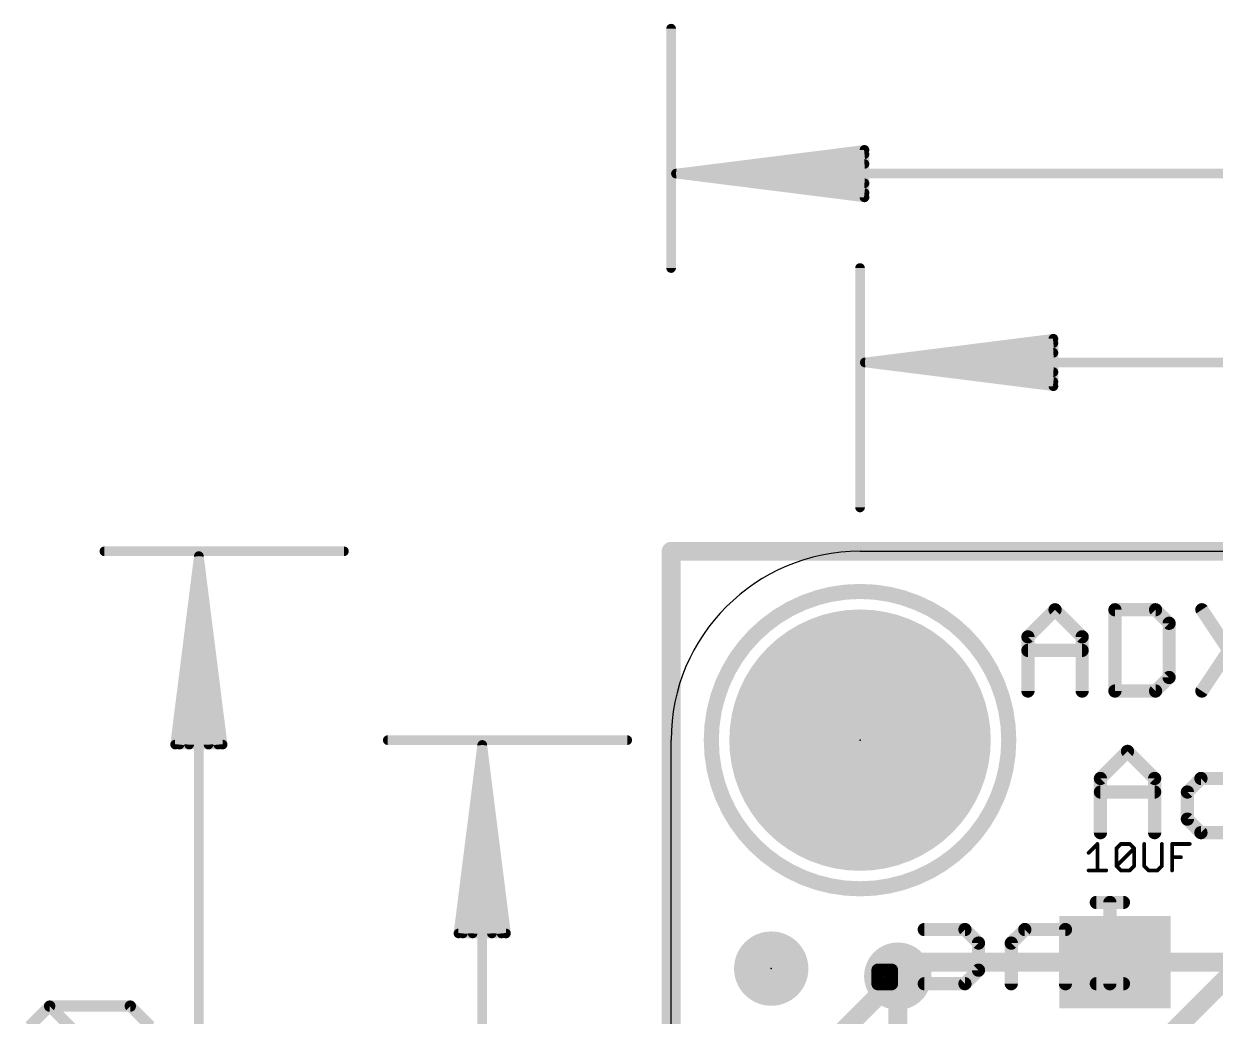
# Model space of a CAD drawing. Extents: x -8.7 to 32.1, y -4.6 to 25.2.
# Drawn here: x -8.7 to 7.32, y 11.53 to 24.88 of the extents above; entities that cross this region are included whole.
import ezdxf

# ---------------------------------------------------------------- set-up
doc = ezdxf.new("R2010")
doc.units = 0
for name, color, linetype in [('1', 12, 'CONTINUOUS'), ('16', 5, 'CONTINUOUS'), ('17', 110, 'CONTINUOUS'), ('18', 110, 'CONTINUOUS'), ('20', 53, 'CONTINUOUS'), ('21', 40, 'CONTINUOUS'), ('22', 6, 'CONTINUOUS'), ('23', 53, 'CONTINUOUS'), ('27', 4, 'CONTINUOUS'), ('47', 253, 'CONTINUOUS')]:
    doc.layers.add(name, color=color, linetype=linetype)

# ---------------------------------------------------------------- blocks, each defined once
blk = doc.blocks.new('RECT')
blk.add_solid([(-0.5, -0.5), (0.5, -0.5), (-0.5, 0.5), (0.5, 0.5)])
blk = doc.blocks.new('PIE')
at = {"const_width": 0.5}
blk.add_lwpolyline([(0, -0.25, 1), (0, 0.25, 1), (0, -0.25)], format="xyb", dxfattribs=at)
blk = doc.blocks.new('ROUNDP')
at = {"const_width": 0.5}
blk.add_lwpolyline([(0, -0.25, 1), (0, 0.25, 1), (0, -0.25)], format="xyb", dxfattribs=at)
blk = doc.blocks.new('ROUNDV')
at = {"const_width": 0.5}
blk.add_lwpolyline([(0, -0.25, 1), (0, 0.25, 1), (0, -0.25)], format="xyb", dxfattribs=at)

msp = doc.modelspace()

# ---------------------------------------------------------------- linework, layer by layer
at = {"layer": '1', "const_width": 0.254}
for points in [[(0, 17.78), (25.4, 17.78)], [(0, 0), (0, 17.78)], [(3.109, 12.253), (3.048, 12.192)], [(5.969, 12.253), (3.109, 12.253)], [(5.969, 12.253), (8.101, 12.253)], [(3.048, 12.065), (2.225, 11.242)], [(3.048, 12.192), (3.048, 12.065)]]:
    msp.add_lwpolyline(points, dxfattribs=at)
at = {"layer": '1', "const_width": 0.127}
for points in [[(0, 17.8435, 1), (0, 17.7165)], [(0.0635, 17.78, 1), (-0.0635, 17.78)], [(3.109, 12.3165, 1), (3.109, 12.1895)], [(3.1539, 12.2081, 1), (3.0641, 12.2979)], [(5.969, 12.3165, 1), (5.969, 12.1895)], [(5.969, 12.1895, 1), (5.969, 12.3165)], [(3.1115, 12.192, 1), (2.9845, 12.192)], [(3.0031, 12.2369, 1), (3.0929, 12.1471)], [(3.0929, 12.0201, 1), (3.0031, 12.1099)], [(2.9845, 12.065, 1), (3.1115, 12.065)]]:
    msp.add_lwpolyline(points, format="xyb", dxfattribs=at)
at = {"layer": '16', "const_width": 0.254}
for points in [[(0, 17.78), (25.4, 17.78)], [(0, 0), (0, 17.78)], [(6.096, 10.668), (9.652, 14.224)], [(3.048, 12.065), (3.048, 10.795)]]:
    msp.add_lwpolyline(points, dxfattribs=at)
at = {"layer": '16', "const_width": 0.127}
for points in [[(0, 17.8435, 1), (0, 17.7165)], [(0.0635, 17.78, 1), (-0.0635, 17.78)], [(3.1115, 12.065, 1), (2.9845, 12.065)]]:
    msp.add_lwpolyline(points, format="xyb", dxfattribs=at)
at = {"layer": '20'}
for p, q in [((2.54, 17.78), (22.86, 17.78)), ((0, 2.54), (0, 15.24))]:
    msp.add_line(p, q, dxfattribs=at)
msp.add_arc((2.54, 15.24), 2.54, 90, 180, dxfattribs=at)
at = {"layer": '21'}
for points, const_width in [([(2.54, 13.24, 1), (2.54, 17.24, 1), (2.54, 13.24)], 0.2032), ([(5.1938, 17.025, 1), (5.131, 16.9621)], 0.0889), ([(5.1938, 16.9621, 1), (5.131, 17.025)], 0.0889), ([(6.0119, 16.9935, 1), (5.923, 16.9935)], 0.0889), ([(5.9674, 17.038, 1), (5.9674, 16.9491)], 0.0889), ([(6.5454, 17.025, 1), (6.4825, 16.9621)], 0.0889), ([(6.514, 16.9491, 1), (6.514, 17.038)], 0.0889), ([(7.1738, 17.0182, 1), (7.0998, 16.9689)], 0.0889), ([(6.7406, 16.8113, 1), (6.6517, 16.8113)], 0.0889), ([(6.6647, 16.7799, 1), (6.7276, 16.8428)], 0.0889), ([(4.8425, 16.6292, 1), (4.7536, 16.6292)], 0.0889), ([(4.7666, 16.6606, 1), (4.8294, 16.5977)], 0.0889), ([(5.5712, 16.6292, 1), (5.4823, 16.6292)], 0.0889), ([(5.4953, 16.5977, 1), (5.5582, 16.6606)], 0.0889), ([(4.798, 16.4914, 1), (4.798, 16.4025)], 0.0889), ([(5.5268, 16.4025, 1), (5.5268, 16.4914)], 0.0889), ([(6.6517, 16.0826, 1), (6.7406, 16.0826)], 0.0889), ([(6.7276, 16.0512, 1), (6.6647, 16.114)], 0.0889), ([(4.7536, 15.9004, 1), (4.8425, 15.9004)], 0.0889), ([(5.4823, 15.9004, 1), (5.5712, 15.9004)], 0.0889), ([(5.9674, 15.9449, 1), (5.9674, 15.856)], 0.0889), ([(5.923, 15.9004, 1), (6.0119, 15.9004)], 0.0889), ([(6.4825, 15.9318, 1), (6.5454, 15.869)], 0.0889), ([(6.514, 15.856, 1), (6.514, 15.9449)], 0.0889), ([(7.0998, 15.9251, 1), (7.1738, 15.8757)], 0.0889), ([(6.1683, 15.12, 1), (6.1054, 15.0571)], 0.0889), ([(6.1683, 15.0571, 1), (6.1054, 15.12)], 0.0889), ([(5.7411, 14.7556, 1), (5.8039, 14.6927)], 0.0889), ([(5.817, 14.7242, 1), (5.7281, 14.7242)], 0.0889), ([(6.5457, 14.7242, 1), (6.4568, 14.7242)], 0.0889), ([(6.4698, 14.6927, 1), (6.5327, 14.7556)], 0.0889), ([(7.1241, 14.7686, 1), (7.1241, 14.6797)], 0.0889), ([(7.1555, 14.6927, 1), (7.0927, 14.7556)], 0.0889), ([(5.7725, 14.5864, 1), (5.7725, 14.4975)], 0.0889), ([(6.5013, 14.4975, 1), (6.5013, 14.5864)], 0.0889), ([(6.9105, 14.5734, 1), (6.9733, 14.5105)], 0.0889), ([(6.9864, 14.542, 1), (6.8975, 14.542)], 0.0889), ([(6.9733, 14.209, 1), (6.9105, 14.1462)], 0.0889), ([(6.8975, 14.1776, 1), (6.9864, 14.1776)], 0.0889), ([(5.7281, 13.9954, 1), (5.817, 13.9954)], 0.0889), ([(6.4568, 13.9954, 1), (6.5457, 13.9954)], 0.0889), ([(7.1241, 14.0398, 1), (7.1241, 13.951)], 0.0889), ([(7.0927, 13.964, 1), (7.1555, 14.0268)], 0.0889)]:
    msp.add_lwpolyline(points, format="xyb", dxfattribs=dict(at, const_width=const_width))
at = {"layer": '21', "const_width": 0.1778}
for points in [[(4.798, 16.6292), (5.1624, 16.9935)], [(5.1624, 16.9935), (5.5268, 16.6292)], [(5.9674, 16.9935), (5.9674, 15.9004)], [(6.514, 16.9935), (5.9674, 16.9935)], [(6.6962, 16.8113), (6.514, 16.9935)], [(7.1368, 16.9935), (7.8656, 15.9004)], [(7.8656, 16.9935), (7.1368, 15.9004)], [(6.6962, 16.0826), (6.6962, 16.8113)], [(4.798, 15.9004), (4.798, 16.6292)], [(5.5268, 16.6292), (5.5268, 15.9004)], [(4.798, 16.447), (5.5268, 16.447)], [(6.514, 15.9004), (6.6962, 16.0826)], [(5.9674, 15.9004), (6.514, 15.9004)], [(5.7725, 14.7242), (6.1369, 15.0885)], [(6.1369, 15.0885), (6.5013, 14.7242)], [(5.7725, 13.9954), (5.7725, 14.7242)], [(6.5013, 14.7242), (6.5013, 13.9954)], [(7.1241, 14.7242), (6.9419, 14.542)], [(7.6707, 14.7242), (7.1241, 14.7242)], [(5.7725, 14.542), (6.5013, 14.542)], [(6.9419, 14.542), (6.9419, 14.1776)], [(6.9419, 14.1776), (7.1241, 13.9954)], [(7.1241, 13.9954), (7.6707, 13.9954)]]:
    msp.add_lwpolyline(points, dxfattribs=at)
at = {"layer": '22', "const_width": 0.0889}
for points in [[(5.7176, 13.101, 1), (5.7176, 13.0121)], [(5.9443, 13.0565, 1), (5.8554, 13.0565)], [(6.082, 13.0121, 1), (6.082, 13.101)], [(3.4042, 12.7366, 1), (3.4042, 12.6477)], [(3.9822, 12.7236, 1), (3.9194, 12.6607)], [(3.9508, 12.6477, 1), (3.9508, 12.7366)], [(4.7558, 12.7366, 1), (4.7558, 12.6477)], [(4.7873, 12.6607, 1), (4.7244, 12.7236)], [(5.3468, 12.6922, 1), (5.2579, 12.6922)], [(5.3024, 12.6477, 1), (5.3024, 12.7366)], [(4.1775, 12.51, 1), (4.0885, 12.51)], [(4.1016, 12.4785, 1), (4.1644, 12.5414)], [(4.5422, 12.5414, 1), (4.6051, 12.4785)], [(4.6181, 12.51, 1), (4.5292, 12.51)], [(2.7814, 12.19, 1), (2.7814, 12.1011)], [(2.8259, 12.1456, 1), (2.737, 12.1456)], [(3.0081, 12.1456, 1), (2.9192, 12.1456)], [(2.9636, 12.1011, 1), (2.9636, 12.19)], [(4.0885, 12.1456, 1), (4.1775, 12.1456)], [(4.1644, 12.1142, 1), (4.1016, 12.177)], [(2.7814, 12.0078, 1), (2.7814, 11.919)], [(2.9636, 11.919, 1), (2.9636, 12.0078)], [(3.4042, 12.0078, 1), (3.4042, 11.919)], [(3.9194, 11.9948, 1), (3.9822, 11.932)], [(3.9508, 11.919, 1), (3.9508, 12.0078)], [(5.7176, 12.0078, 1), (5.7176, 11.919)], [(6.082, 11.919, 1), (6.082, 12.0078)], [(2.737, 11.9634, 1), (2.8259, 11.9634)], [(2.9192, 11.9634, 1), (3.0081, 11.9634)], [(4.5292, 11.9634, 1), (4.6181, 11.9634)], [(5.2579, 11.9634, 1), (5.3468, 11.9634)], [(5.8554, 11.9634, 1), (5.9443, 11.9634)]]:
    msp.add_lwpolyline(points, format="xyb", dxfattribs=at)
at = {"layer": '22', "const_width": 0.1778}
for points in [[(6.082, 13.0565), (5.7176, 13.0565)], [(5.8998, 11.9634), (5.8998, 13.0565)], [(3.4042, 12.6922), (3.9508, 12.6922)], [(3.9508, 12.6922), (4.133, 12.51)], [(4.7558, 12.6922), (4.5736, 12.51)], [(5.3024, 12.6922), (4.7558, 12.6922)], [(5.3024, 11.9634), (5.3024, 12.6922)], [(4.133, 12.51), (4.133, 12.1456)], [(4.5736, 12.51), (4.5736, 11.9634)], [(2.9636, 12.1456), (2.7814, 12.1456)], [(2.7814, 12.1456), (2.7814, 11.9634)], [(2.9636, 11.9634), (2.9636, 12.1456)], [(4.133, 12.1456), (3.9508, 11.9634)], [(2.7814, 11.9634), (2.9636, 11.9634)], [(3.9508, 11.9634), (3.4042, 11.9634)], [(6.082, 11.9634), (5.7176, 11.9634)]]:
    msp.add_lwpolyline(points, dxfattribs=at)
at = {"layer": '23'}
for p in [(2.54, 15.24), (1.3462, 12.1666)]:
    msp.add_point(p, dxfattribs=at)
at = {"layer": '27', "const_width": 0.0508}
for points in [[(5.6134, 13.7247), (5.732, 13.8433)], [(5.732, 13.8433), (5.732, 13.4874)], [(5.9876, 13.784), (6.0469, 13.8433)], [(5.9876, 13.5467), (5.9876, 13.784)], [(5.9876, 13.5467), (6.2249, 13.784)], [(6.0469, 13.8433), (6.1656, 13.8433)], [(6.1656, 13.8433), (6.2249, 13.784)], [(6.2249, 13.784), (6.2249, 13.5467)], [(6.3618, 13.8433), (6.3618, 13.5467)], [(6.5991, 13.5467), (6.5991, 13.8433)], [(6.736, 13.4874), (6.736, 13.8433)], [(6.736, 13.8433), (6.9733, 13.8433)], [(6.736, 13.6654), (6.8547, 13.6654)], [(5.6134, 13.4874), (5.8507, 13.4874)], [(6.0469, 13.4874), (5.9876, 13.5467)], [(6.1656, 13.4874), (6.0469, 13.4874)], [(6.2249, 13.5467), (6.1656, 13.4874)], [(6.3618, 13.5467), (6.4211, 13.4874)], [(6.4211, 13.4874), (6.5398, 13.4874)], [(6.5398, 13.4874), (6.5991, 13.5467)]]:
    msp.add_lwpolyline(points, dxfattribs=at)
at = {"layer": '27', "const_width": 0.0254}
for points in [[(5.7447, 13.8433, 1), (5.7193, 13.8433)], [(5.741, 13.8343, 1), (5.7231, 13.8523)], [(6.0003, 13.784, 1), (5.9749, 13.784)], [(5.9786, 13.793, 1), (5.9966, 13.775)], [(6.0469, 13.856, 1), (6.0469, 13.8306)], [(6.0559, 13.8343, 1), (6.0379, 13.8523)], [(6.1745, 13.8523, 1), (6.1566, 13.8343)], [(6.1656, 13.8306, 1), (6.1656, 13.856)], [(6.2376, 13.784, 1), (6.2122, 13.784)], [(6.2339, 13.775, 1), (6.2159, 13.793)], [(6.2159, 13.775, 1), (6.2339, 13.793)], [(6.3745, 13.8433, 1), (6.3491, 13.8433)], [(6.6118, 13.8433, 1), (6.5864, 13.8433)], [(6.7487, 13.8433, 1), (6.7233, 13.8433)], [(6.736, 13.856, 1), (6.736, 13.8306)], [(6.9733, 13.8306, 1), (6.9733, 13.856)], [(5.6044, 13.7336, 1), (5.6224, 13.7157)], [(6.736, 13.6781, 1), (6.736, 13.6526)], [(6.8547, 13.6526, 1), (6.8547, 13.6781)], [(5.6134, 13.5001, 1), (5.6134, 13.4747)], [(5.7193, 13.4874, 1), (5.7447, 13.4874)], [(5.8507, 13.4747, 1), (5.8507, 13.5001)], [(5.9966, 13.5557, 1), (5.9786, 13.5377)], [(5.9786, 13.5557, 1), (5.9966, 13.5377)], [(5.9749, 13.5467, 1), (6.0003, 13.5467)], [(6.0469, 13.5001, 1), (6.0469, 13.4747)], [(6.0379, 13.4784, 1), (6.0559, 13.4964)], [(6.1566, 13.4964, 1), (6.1745, 13.4784)], [(6.1656, 13.4747, 1), (6.1656, 13.5001)], [(6.2122, 13.5467, 1), (6.2376, 13.5467)], [(6.2339, 13.5377, 1), (6.2159, 13.5557)], [(6.3708, 13.5557, 1), (6.3528, 13.5377)], [(6.3491, 13.5467, 1), (6.3745, 13.5467)], [(6.4211, 13.5001, 1), (6.4211, 13.4747)], [(6.4121, 13.4784, 1), (6.4301, 13.4964)], [(6.5308, 13.4964, 1), (6.5487, 13.4784)], [(6.5398, 13.4747, 1), (6.5398, 13.5001)], [(6.5864, 13.5467, 1), (6.6118, 13.5467)], [(6.6081, 13.5377, 1), (6.5901, 13.5557)], [(6.7233, 13.4874, 1), (6.7487, 13.4874)]]:
    msp.add_lwpolyline(points, format="xyb", dxfattribs=at)
at = {"layer": '47'}
for points, const_width in [([(0, 21.59), (0, 24.81)], 0.13), ([(0.065, 22.86), (2.6, 23.1792)], 0.13), ([(2.6, 23.1792), (2.6, 22.5408)], 0.13), ([(0.065, 22.86), (2.6, 23.12)], 0.13), ([(0.065, 22.86), (2.6, 22.99)], 0.13), ([(0.065, 22.86), (25.335, 22.86)], 0.13), ([(2.6, 22.5408), (0.065, 22.86)], 0.13), ([(2.6, 22.73), (0.065, 22.86)], 0.13), ([(2.6, 22.6), (0.065, 22.86)], 0.13), ([(2.54, 21.59), (2.54, 18.37)], 0.13), ([(2.605, 20.32), (5.14, 20.6392)], 0.13), ([(5.14, 20.6392), (5.14, 20.0008)], 0.13), ([(2.605, 20.32), (5.14, 20.58)], 0.13), ([(2.605, 20.32), (5.14, 20.45)], 0.13), ([(2.605, 20.32), (22.795, 20.32)], 0.13), ([(5.14, 20.0008), (2.605, 20.32)], 0.13), ([(5.14, 20.19), (2.605, 20.32)], 0.13), ([(5.14, 20.06), (2.605, 20.32)], 0.13), ([(-7.62, 17.78), (-4.4, 17.78)], 0.13), ([(-6.35, 17.715), (-6.6692, 15.18)], 0.13), ([(-6.35, 17.715), (-6.61, 15.18)], 0.13), ([(-6.35, 17.715), (-6.48, 15.18)], 0.13), ([(-6.35, 17.715), (-6.35, 0.065)], 0.13), ([(-6.0308, 15.18), (-6.35, 17.715)], 0.13), ([(-6.22, 15.18), (-6.35, 17.715)], 0.13), ([(-6.09, 15.18), (-6.35, 17.715)], 0.13), ([(-6.6692, 15.18), (-6.0308, 15.18)], 0.13), ([(-3.81, 15.24), (-0.59, 15.24)], 0.13), ([(-2.54, 15.175), (-2.8592, 12.64)], 0.13), ([(-2.54, 15.175), (-2.8, 12.64)], 0.13), ([(-2.54, 15.175), (-2.67, 12.64)], 0.13), ([(-2.54, 0.065), (-2.54, 15.175)], 0.13), ([(-2.2208, 12.64), (-2.54, 15.175)], 0.13), ([(-2.41, 12.64), (-2.54, 15.175)], 0.13), ([(-2.28, 12.64), (-2.54, 15.175)], 0.13), ([(-2.8592, 12.64), (-2.2208, 12.64)], 0.13), ([(-8.6277, 11.3912), (-8.3565, 11.6624)], 0.1524), ([(-8.3565, 11.6624), (-7.2719, 11.6624)], 0.1524), ([(-7.2719, 10.5777), (-8.3565, 11.6624)], 0.1524), ([(-7.2719, 11.6624), (-7.0007, 11.3912)], 0.1524)]:
    msp.add_lwpolyline(points, dxfattribs=dict(at, const_width=const_width))
for points, const_width in [([(0.0325, 24.81, 1), (-0.0325, 24.81)], 0.065), ([(2.6325, 23.1792, 1), (2.5675, 23.1792)], 0.065), ([(2.6041, 23.147, 1), (2.5959, 23.2115)], 0.065), ([(2.6033, 23.0877, 1), (2.5967, 23.1523)], 0.065), ([(0.065, 22.8925, 1), (0.065, 22.8275)], 0.065), ([(0.0691, 22.8922, 1), (0.0609, 22.8278)], 0.065), ([(0.0633, 22.8925, 1), (0.0667, 22.8275)], 0.065), ([(0.0667, 22.8925, 1), (0.0633, 22.8275)], 0.065), ([(0.0683, 22.8923, 1), (0.0617, 22.8277)], 0.065), ([(0.0617, 22.8923, 1), (0.0683, 22.8277)], 0.065), ([(0.0609, 22.8922, 1), (0.0691, 22.8278)], 0.065), ([(2.6017, 22.9575, 1), (2.5983, 23.0225)], 0.065), ([(2.5983, 22.6975, 1), (2.6017, 22.7625)], 0.065), ([(2.5959, 22.5085, 1), (2.6041, 22.573)], 0.065), ([(2.5967, 22.5677, 1), (2.6033, 22.6323)], 0.065), ([(2.5675, 22.5408, 1), (2.6325, 22.5408)], 0.065), ([(2.5725, 21.59, 1), (2.5075, 21.59)], 0.065), ([(-0.0325, 21.59, 1), (0.0325, 21.59)], 0.065), ([(5.1725, 20.6392, 1), (5.1075, 20.6392)], 0.065), ([(5.1441, 20.607, 1), (5.1359, 20.6715)], 0.065), ([(5.1433, 20.5477, 1), (5.1367, 20.6123)], 0.065), ([(5.1417, 20.4175, 1), (5.1383, 20.4825)], 0.065), ([(2.605, 20.3525, 1), (2.605, 20.2875)], 0.065), ([(2.6091, 20.3522, 1), (2.6009, 20.2878)], 0.065), ([(2.6033, 20.3525, 1), (2.6067, 20.2875)], 0.065), ([(2.6067, 20.3525, 1), (2.6033, 20.2875)], 0.065), ([(2.6083, 20.3523, 1), (2.6017, 20.2877)], 0.065), ([(2.6017, 20.3523, 1), (2.6083, 20.2877)], 0.065), ([(2.6009, 20.3522, 1), (2.6091, 20.2878)], 0.065), ([(5.1383, 20.1575, 1), (5.1417, 20.2225)], 0.065), ([(5.1075, 20.0008, 1), (5.1725, 20.0008)], 0.065), ([(5.1359, 19.9685, 1), (5.1441, 20.033)], 0.065), ([(5.1367, 20.0277, 1), (5.1433, 20.0923)], 0.065), ([(2.5075, 18.37, 1), (2.5725, 18.37)], 0.065), ([(-7.62, 17.8125, 1), (-7.62, 17.7475)], 0.065), ([(-4.4, 17.7475, 1), (-4.4, 17.8125)], 0.065), ([(-6.3175, 17.715, 1), (-6.3825, 17.715)], 0.065), ([(-6.3178, 17.7191, 1), (-6.3822, 17.7109)], 0.065), ([(-6.3175, 17.7133, 1), (-6.3825, 17.7167)], 0.065), ([(-6.3175, 17.7167, 1), (-6.3825, 17.7133)], 0.065), ([(-6.3177, 17.7183, 1), (-6.3823, 17.7117)], 0.065), ([(-6.3177, 17.7117, 1), (-6.3823, 17.7183)], 0.065), ([(-6.3178, 17.7109, 1), (-6.3822, 17.7191)], 0.065), ([(-6.6692, 15.2125, 1), (-6.6692, 15.1475)], 0.065), ([(-6.0308, 15.1475, 1), (-6.0308, 15.2125)], 0.065), ([(-3.81, 15.2725, 1), (-3.81, 15.2075)], 0.065), ([(-2.5075, 15.175, 1), (-2.5725, 15.175)], 0.065), ([(-2.5078, 15.1791, 1), (-2.5722, 15.1709)], 0.065), ([(-2.5075, 15.1733, 1), (-2.5725, 15.1767)], 0.065), ([(-2.5075, 15.1767, 1), (-2.5725, 15.1733)], 0.065), ([(-2.5077, 15.1783, 1), (-2.5723, 15.1717)], 0.065), ([(-2.5077, 15.1717, 1), (-2.5723, 15.1783)], 0.065), ([(-2.5078, 15.1709, 1), (-2.5722, 15.1791)], 0.065), ([(-0.59, 15.2075, 1), (-0.59, 15.2725)], 0.065), ([(-6.7015, 15.1841, 1), (-6.637, 15.1759)], 0.065), ([(-6.6423, 15.1833, 1), (-6.5777, 15.1767)], 0.065), ([(-6.5125, 15.1817, 1), (-6.4475, 15.1783)], 0.065), ([(-6.2525, 15.1783, 1), (-6.1875, 15.1817)], 0.065), ([(-6.1223, 15.1767, 1), (-6.0577, 15.1833)], 0.065), ([(-6.063, 15.1759, 1), (-5.9985, 15.1841)], 0.065), ([(-2.8915, 12.6441, 1), (-2.827, 12.6359)], 0.065), ([(-2.8592, 12.6725, 1), (-2.8592, 12.6075)], 0.065), ([(-2.8323, 12.6433, 1), (-2.7677, 12.6367)], 0.065), ([(-2.7025, 12.6417, 1), (-2.6375, 12.6383)], 0.065), ([(-2.4425, 12.6383, 1), (-2.3775, 12.6417)], 0.065), ([(-2.3123, 12.6367, 1), (-2.2477, 12.6433)], 0.065), ([(-2.253, 12.6359, 1), (-2.1885, 12.6441)], 0.065), ([(-2.2208, 12.6075, 1), (-2.2208, 12.6725)], 0.065), ([(-8.3296, 11.6893, 1), (-8.3835, 11.6354)], 0.0762), ([(-8.3565, 11.7005, 1), (-8.3565, 11.6243)], 0.0762), ([(-8.3296, 11.6354, 1), (-8.3835, 11.6893)], 0.0762), ([(-7.2449, 11.6893, 1), (-7.2988, 11.6354)], 0.0762), ([(-7.2719, 11.6243, 1), (-7.2719, 11.7005)], 0.0762)]:
    msp.add_lwpolyline(points, format="xyb", dxfattribs=dict(at, const_width=const_width))

# ---------------------------------------------------------------- block references
at = {"layer": '1', "xscale": 1.24, "yscale": 1.5, "rotation": 270}
msp.add_blockref('RECT', (5.969, 12.253), dxfattribs=at)
at = {"layer": '1'}
msp.add_blockref('PIE', (1.3462, 12.1666), dxfattribs=at)
at = {"layer": '17', "xscale": 3.516, "yscale": 3.516}
msp.add_blockref('ROUNDP', (2.54, 15.24), dxfattribs=at)
msp.add_blockref('ROUNDP', (2.54, 15.24), dxfattribs=at)
at = {"layer": '18', "xscale": 0.9064, "yscale": 0.9064}
msp.add_blockref('ROUNDV', (3.048, 12.065), dxfattribs=at)
msp.add_blockref('ROUNDV', (3.048, 12.065), dxfattribs=at)

doc.saveas('drawing.dxf')
